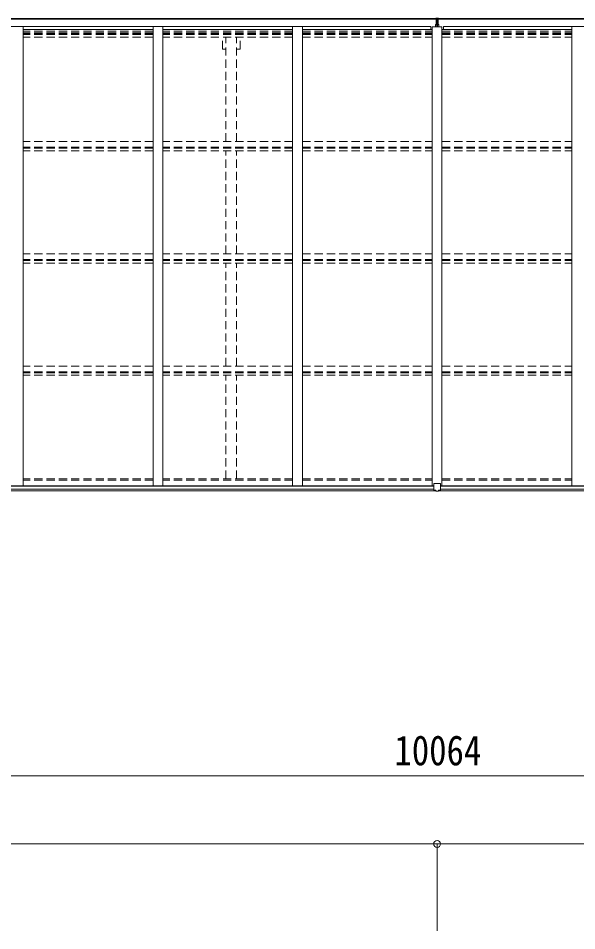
# Model space of a CAD drawing. Units: millimetres at full size, sheet at 1:35; details may follow other scales. Extents: x -9837 to 9837, y -6790 to 6790.
# Drawn here: x 659 to 3523, y -364 to 4317 of the extents above; entities that cross this region are included whole.
import ezdxf
from ezdxf.enums import TextEntityAlignment as Align

# ---------------------------------------------------------------- set-up
doc = ezdxf.new("R2010")
doc.units = ezdxf.units.MM
doc.header["$LTSCALE"] = 35
doc.header["$PDMODE"] = 32
doc.header["$PDSIZE"] = 35
doc.linetypes.add('DASHED1', pattern=[1.8, 1.2, -0.6])
for name, color, linetype, lineweight in [('0-3_ELV2', 4, 'Continuous', 9), ('0-4_TABLE1', 6, 'Continuous', 9), ('0-6_OTH_LINE', 6, 'Continuous', 9)]:
    doc.layers.add(name, color=color, linetype=linetype, lineweight=lineweight)
doc.styles.add('ＭＳ ゴシック', font='')
doc.styles.get('ＭＳ ゴシック').set_extended_font_data('MS Gothic')

msp = doc.modelspace()

# ---------------------------------------------------------------- linework, layer by layer
at = {"layer": '0-3_ELV2'}
for p, q in [((-2203.96, 4314.69), (2800.04, 4314.69)), ((-2203.96, 4312.54), (2800.04, 4312.54)), ((2813.04, 4314.69), (7817.04, 4314.69)), ((2813.04, 4312.54), (7817.04, 4312.54)), ((-2172.96, 4274.4), (2774.04, 4274.4)), ((683.54, 4274.39), (683.54, 1918.59)), ((1349.54, 4274.39), (1349.54, 1918.59)), ((1399.54, 4274.39), (1399.54, 1918.59)), ((2065.54, 4274.39), (2065.54, 1918.59)), ((2115.54, 4274.39), (2115.54, 1918.59)), ((2774.04, 4258.89), (2774.04, 4274.4)), ((2781.54, 4272.57), (2781.54, 1918.59)), ((2831.54, 4272.57), (2781.54, 4272.57)), ((2831.54, 4272.57), (2831.54, 1918.59)), ((2839.04, 4258.89), (2839.04, 4274.4)), ((2839.04, 4274.4), (7786.04, 4274.4)), ((3497.54, 4274.39), (3497.54, 1918.59)), ((1349.54, 4258.89), (683.54, 4258.89)), ((2065.54, 4258.89), (1399.54, 4258.89)), ((2115.54, 4258.89), (2781.54, 4258.89)), ((2831.54, 4258.89), (3497.54, 4258.89)), ((-2200.73, 1918.59), (2790.04, 1918.59)), ((-2198.96, 1892.82), (2800.04, 1892.82)), ((-2188.96, 1916.33), (2790.04, 1916.33)), ((-2188.96, 1900.71), (2790.04, 1900.71)), ((2813.04, 1892.82), (7812.04, 1892.82)), ((2823.04, 1918.59), (7813.8, 1918.59)), ((2823.04, 1916.33), (7802.04, 1916.33)), ((2823.04, 1900.71), (7802.04, 1900.71))]:
    msp.add_line(p, q, dxfattribs=at)
at = {"layer": '0-3_ELV2', "linetype": 'DASHED1'}
for p, q in [((1349.54, 4250.49), (683.54, 4250.49)), ((1349.54, 4242.29), (683.54, 4242.29)), ((1349.54, 4238.37), (683.54, 4238.37)), ((1349.54, 4233.29), (683.54, 4233.29)), ((1349.54, 4220.28), (683.54, 4220.28)), ((2065.54, 4250.49), (1399.54, 4250.49)), ((2065.54, 4242.29), (1399.54, 4242.29)), ((2065.54, 4238.37), (1399.54, 4238.37)), ((2065.54, 4233.29), (1399.54, 4233.29)), ((2065.54, 4220.28), (1399.54, 4220.28)), ((1705.34, 4158.69), (1705.34, 4220.28)), ((1723.04, 3684.54), (1723.04, 4220.28)), ((1778.04, 3684.54), (1778.04, 4220.28)), ((1795.74, 4158.69), (1795.74, 4220.28)), ((2115.54, 4250.49), (2781.54, 4250.49)), ((2115.54, 4242.29), (2781.54, 4242.29)), ((2115.54, 4238.37), (2781.54, 4238.37)), ((2115.54, 4233.29), (2781.54, 4233.29)), ((2115.54, 4220.28), (2781.54, 4220.28)), ((2831.54, 4250.49), (3497.54, 4250.49)), ((2831.54, 4242.29), (3497.54, 4242.29)), ((2831.54, 4238.37), (3497.54, 4238.37)), ((2831.54, 4233.29), (3497.54, 4233.29)), ((2831.54, 4220.28), (3497.54, 4220.28)), ((1705.34, 4158.69), (1723.04, 4158.69)), ((1778.04, 4158.69), (1795.74, 4158.69)), ((1349.54, 3684.54), (683.54, 3684.54)), ((1349.54, 3654.81), (683.54, 3654.81)), ((2065.51, 3684.54), (1399.54, 3684.54)), ((2065.51, 3654.81), (1399.54, 3654.81)), ((2115.54, 3684.54), (2781.51, 3684.54)), ((2115.54, 3654.81), (2781.51, 3654.81)), ((2831.54, 3684.54), (3497.51, 3684.54)), ((2831.54, 3654.81), (3497.51, 3654.81)), ((1349.54, 3650.26), (683.54, 3650.26)), ((1349.54, 3637.25), (683.54, 3637.25)), ((2065.51, 3650.26), (1399.54, 3650.26)), ((2065.51, 3637.25), (1399.54, 3637.25)), ((1723.04, 3108.34), (1723.04, 3637.25)), ((1778.04, 3108.34), (1778.04, 3637.25)), ((2115.54, 3650.26), (2781.51, 3650.26)), ((2115.54, 3637.25), (2781.51, 3637.25)), ((2831.54, 3650.26), (3497.51, 3650.26)), ((2831.54, 3637.25), (3497.51, 3637.25)), ((1349.54, 3108.46), (683.54, 3108.46)), ((2065.51, 3108.46), (1399.54, 3108.46)), ((2115.54, 3108.46), (2781.51, 3108.46)), ((2831.54, 3108.46), (3497.51, 3108.46)), ((1349.54, 3078.73), (683.54, 3078.73)), ((1349.54, 3074.18), (683.54, 3074.18)), ((1349.54, 3061.17), (683.54, 3061.17)), ((2065.51, 3078.73), (1399.54, 3078.73)), ((2065.51, 3074.18), (1399.54, 3074.18)), ((2065.51, 3061.17), (1399.54, 3061.17)), ((1723.04, 2532.26), (1723.04, 3059.98)), ((1778.04, 2532.26), (1778.04, 3059.98)), ((2115.54, 3078.73), (2781.51, 3078.73)), ((2115.54, 3074.18), (2781.51, 3074.18)), ((2115.54, 3061.17), (2781.51, 3061.17)), ((2831.54, 3078.73), (3497.51, 3078.73)), ((2831.54, 3074.18), (3497.51, 3074.18)), ((2831.54, 3061.17), (3497.51, 3061.17)), ((1349.54, 2532.39), (683.54, 2532.39)), ((2065.51, 2532.39), (1399.54, 2532.39)), ((2115.54, 2532.39), (2781.51, 2532.39)), ((2831.54, 2532.39), (3497.51, 2532.39)), ((1349.54, 2502.65), (683.54, 2502.65)), ((1349.54, 2498.1), (683.54, 2498.1)), ((1349.54, 2485.09), (683.54, 2485.09)), ((2065.51, 2502.65), (1399.54, 2502.65)), ((2065.51, 2498.1), (1399.54, 2498.1)), ((2065.51, 2485.09), (1399.54, 2485.09)), ((1723.04, 1954.76), (1723.04, 2483.9)), ((1778.04, 1954.76), (1778.04, 2483.9)), ((2115.54, 2502.65), (2781.51, 2502.65)), ((2115.54, 2498.1), (2781.51, 2498.1)), ((2115.54, 2485.09), (2781.51, 2485.09)), ((2831.54, 2502.65), (3497.51, 2502.65)), ((2831.54, 2498.1), (3497.51, 2498.1)), ((2831.54, 2485.09), (3497.51, 2485.09)), ((1349.54, 1954.76), (683.54, 1954.76)), ((1349.54, 1946.42), (683.54, 1946.42)), ((2065.54, 1954.76), (1399.54, 1954.76)), ((2065.54, 1946.42), (1399.54, 1946.42)), ((2115.54, 1954.76), (2781.54, 1954.76)), ((2115.54, 1946.42), (2781.54, 1946.42)), ((2831.54, 1954.76), (3497.54, 1954.76)), ((2831.54, 1946.42), (3497.54, 1946.42))]:
    msp.add_line(p, q, dxfattribs=at)
at = {"layer": '0-4_TABLE1'}
for p, q in [((2800.04, 4316.4), (2806.54, 4316.8)), ((2800.04, 4311.9), (2800.04, 4316.4)), ((2805.04, 4313.7), (2800.04, 4313.4)), ((2801.04, 4310.9), (2805.04, 4310.9)), ((2801.04, 4285.36), (2801.04, 4310.9)), ((2801.04, 4309.07), (2805.04, 4309)), ((2806.54, 4313.79), (2805.04, 4313.7)), ((2805.04, 4313.7), (2805.04, 4272.57)), ((2806.54, 4316.8), (2813.04, 4316.4)), ((2806.54, 4316.8), (2806.54, 4313.79)), ((2813.04, 4313.39), (2806.54, 4313.79)), ((2808.04, 4310.9), (2812.04, 4310.9)), ((2808.04, 4310.9), (2808.04, 4272.57)), ((2808.04, 4309), (2812.04, 4309)), ((2812.04, 4285.36), (2812.04, 4310.9)), ((2813.04, 4311.9), (2813.04, 4316.4)), ((2798.04, 4285.34), (2805.04, 4285.4)), ((2798.04, 4272.57), (2798.04, 4285.34)), ((2805.04, 4284.9), (2798.04, 4284.84)), ((2798.04, 4283.96), (2805.04, 4283.9)), ((2805.04, 4283.4), (2798.04, 4283.46)), ((2801.04, 4305.47), (2805.04, 4305.4)), ((2801.04, 4297.23), (2805.04, 4297.2)), ((2805.04, 4300.18), (2808.04, 4300.18)), ((2805.04, 4293.11), (2808.04, 4293.11)), ((2805.04, 4283.47), (2808.04, 4283.47)), ((2805.04, 4276.4), (2808.04, 4276.4)), ((2808.04, 4305.4), (2812.04, 4305.4)), ((2808.04, 4297.2), (2812.04, 4297.2)), ((2808.04, 4285.4), (2815.04, 4285.34)), ((2815.04, 4284.84), (2808.04, 4284.9)), ((2808.04, 4283.9), (2815.04, 4283.96)), ((2815.04, 4283.46), (2808.04, 4283.4)), ((2815.04, 4285.34), (2815.04, 4272.57)), ((2790.04, 1896.68), (2790.04, 1929)), ((2822.04, 1930), (2791.04, 1930)), ((2823.04, 1896.68), (2823.04, 1929)), ((2790.04, 1896.68), (2790.04, 1896.64)), ((2800.04, 1895.91), (2791.04, 1895.97)), ((2813.04, 1895.91), (2822.04, 1895.97)), ((2823.04, 1896.68), (2823.04, 1896.64))]:
    msp.add_line(p, q, dxfattribs=at)
for points in [[(2806.54, 1890.49), (2800.04, 1890.88), (2800.04, 1895.91)], [(2806.54, 1890.49), (2813.04, 1890.88), (2813.04, 1895.91)]]:
    msp.add_lwpolyline(points, dxfattribs=at)
for centre, start, end in [((2801.04, 4311.9), 180, 270), ((2812.04, 4311.9), 270, 0), ((2791.04, 1929), 90, 180), ((2822.04, 1929), 0, 90)]:
    msp.add_arc(centre, 1, start, end, dxfattribs=at)
for centre, major_axis, ratio, start_param, end_param in [((2805.06, 4313.7), (0.18, -2.99), 0.008711, 3.1415927, 4.7113235), ((2633.17, 4303.19), (171.87, 10.52), 0.017422, 6.2821194, 6.2831848), ((2791.04, 1896.68), (1, -0.012), 0.707053, 3.2044821, 4.7211143), ((2822.04, 1896.68), (-1, -0.012), 0.707053, 3.2044821, 4.7211143)]:
    msp.add_ellipse(centre, major_axis=major_axis, ratio=ratio, start_param=start_param, end_param=end_param, dxfattribs=at)
at = {"layer": '0-6_OTH_LINE'}
for p, q in [((-2225.46, 431.05), (7838.54, 431.05)), ((-2205.46, 81.05), (2806.54, 81.05)), ((2806.54, 81.05), (2806.54, -364.36)), ((2806.54, 81.05), (7818.54, 81.05))]:
    msp.add_line(p, q, dxfattribs=at)
msp.add_point((2806.54, 81.05), dxfattribs=at)

# ---------------------------------------------------------------- texts
at = {"layer": '0-6_OTH_LINE', "color": 7, "style": 'ＭＳ ゴシック', "width": 0.85}
msp.add_text('10064', height=154, dxfattribs=at).set_placement((2587.79, 438.05), align=Align.BOTTOM_LEFT)

doc.saveas('drawing.dxf')
